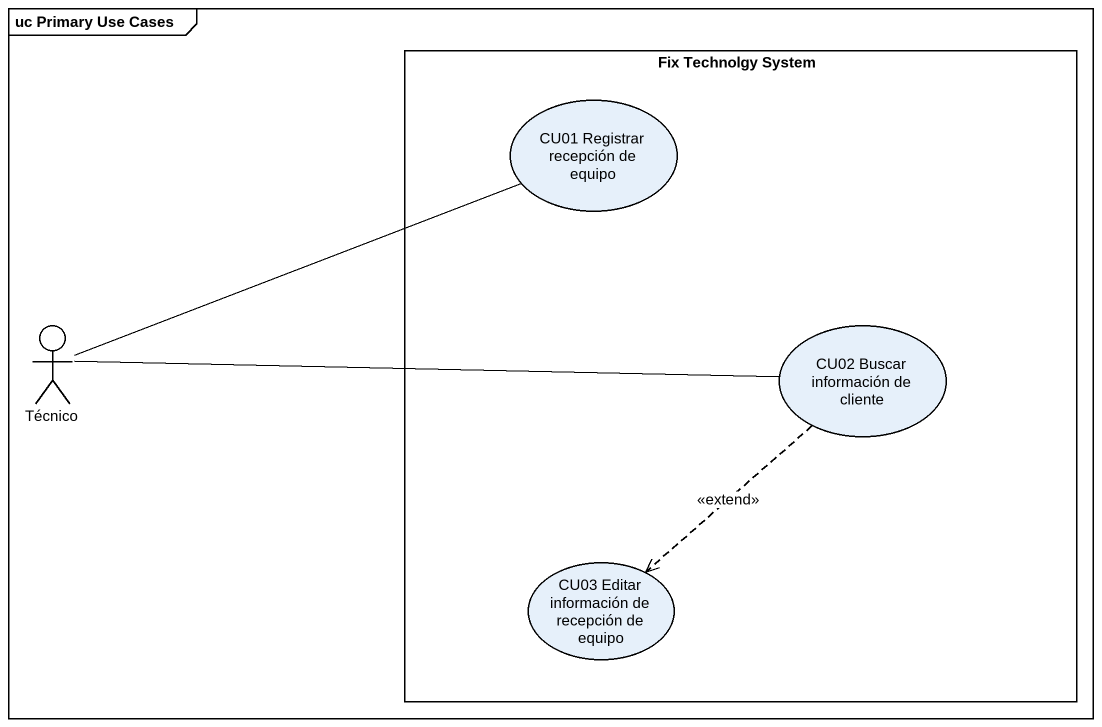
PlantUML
@startuml
mainframe uc Primary Use Cases
rectangle "Fix Technolgy System" as Fix_Technolgy_System {
  usecase "CU01 Registrar recepción de equipo" as CU01_Registrar_recepción_de
  usecase "CU02 Buscar información de cliente" as CU02_Buscar_información_de
  usecase "CU03 Editar información de recepción de equipo" as CU03_Editar_información_de
}
actor Técnico
Técnico -right- CU01_Registrar_recepción_de
Técnico -right- CU02_Buscar_información_de
CU02_Buscar_información_de ..> CU03_Editar_información_de : <<extend>>
@enduml
